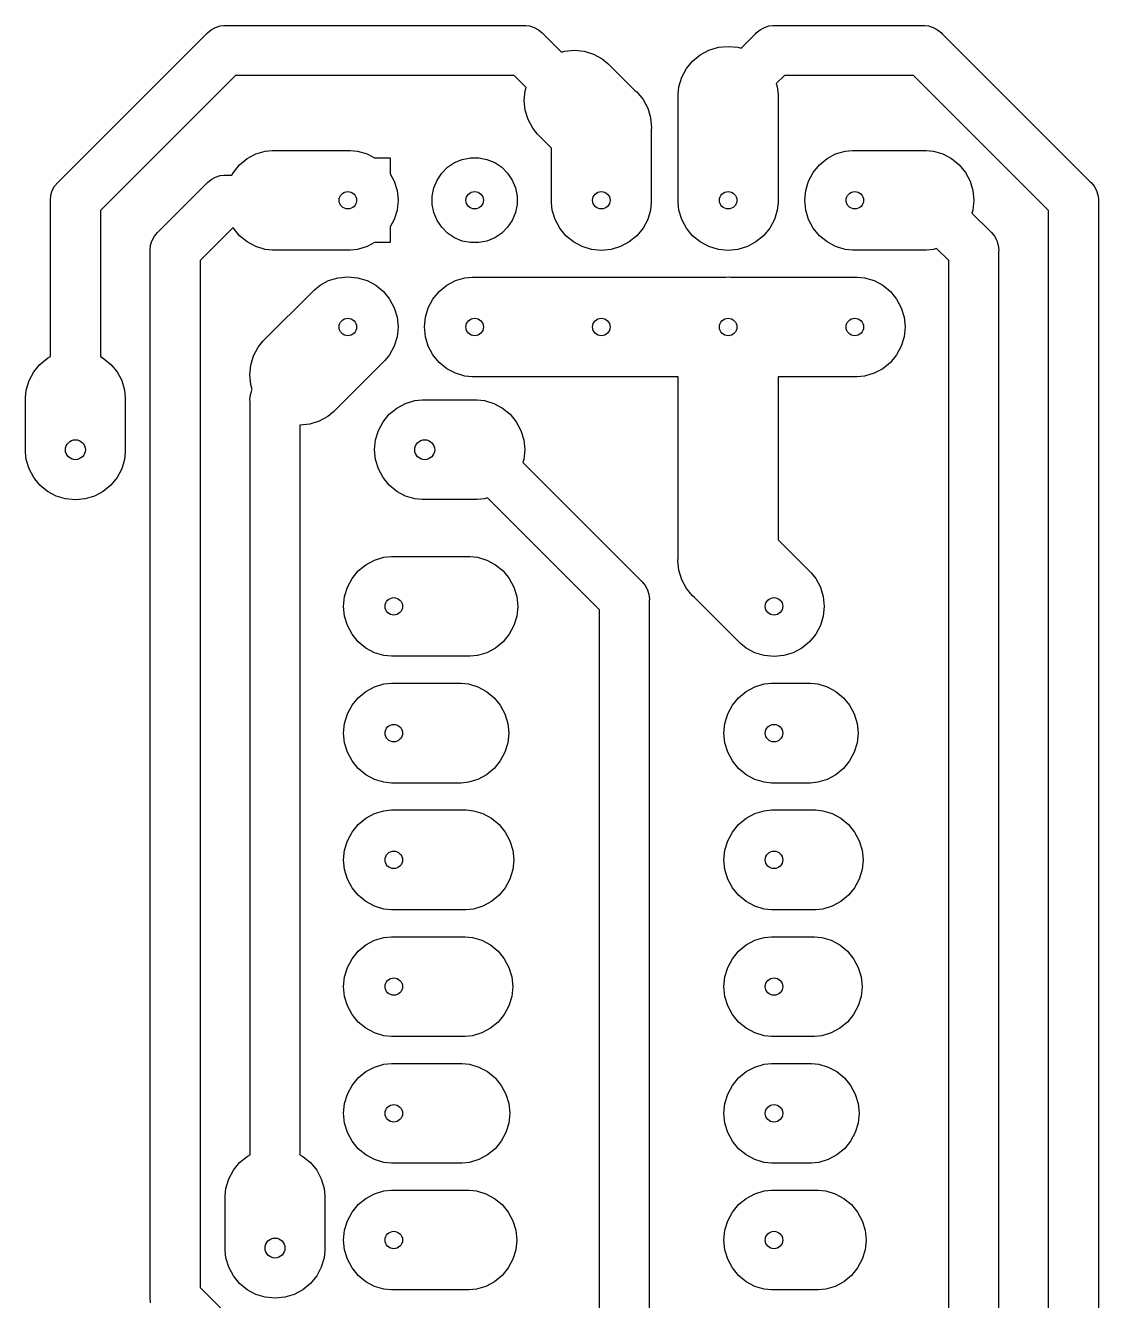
# Model space of a CAD drawing. Extents: x 126 to 147.5, y -120.5 to -80.5.
# Drawn here: x 126 to 147.5, y -106.05 to -80.5 of the extents above; entities that cross this region are included whole.
import ezdxf

# ---------------------------------------------------------------- set-up
doc = ezdxf.new("R2010")
doc.units = 0
doc.layers.add('BLACK', color=7, linetype='CONTINUOUS')

msp = doc.modelspace()

# ---------------------------------------------------------------- linework, layer by layer
at = {"layer": 'BLACK', "linetype": 'CONTINUOUS'}
for p, q in [((126.664, -83.6291), (129.629, -80.6638)), ((129.629, -80.6638), (129.645, -80.6447)), ((129.645, -80.6447), (129.721, -80.5823)), ((129.721, -80.5823), (129.808, -80.5358)), ((129.808, -80.5358), (129.902, -80.5072)), ((129.902, -80.5072), (129.975, -80.5)), ((129.975, -80.5), (130, -80.4976)), ((130, -80.4976), (130.025, -80.5)), ((130.025, -80.5), (135.975, -80.5)), ((135.975, -80.5), (136, -80.4976)), ((136, -80.4976), (136.025, -80.5)), ((136.025, -80.5), (136.098, -80.5072)), ((136.098, -80.5072), (136.192, -80.5358)), ((136.192, -80.5358), (136.279, -80.5823)), ((136.279, -80.5823), (136.355, -80.6447)), ((136.355, -80.6447), (136.371, -80.6638)), ((136.371, -80.6638), (136.741, -81.0336)), ((140.339, -80.9536), (140.629, -80.6638)), ((140.629, -80.6638), (140.645, -80.6447)), ((140.645, -80.6447), (140.721, -80.5823)), ((140.721, -80.5823), (140.808, -80.5358)), ((140.808, -80.5358), (140.902, -80.5072)), ((140.902, -80.5072), (140.975, -80.5)), ((140.975, -80.5), (141, -80.4976)), ((140.975, -80.5), (140.975, -80.5)), ((141, -80.4976), (141.025, -80.5)), ((141.025, -80.5), (143.975, -80.5)), ((143.975, -80.5), (144, -80.4976)), ((144, -80.4976), (144.025, -80.5)), ((144.025, -80.5), (144.098, -80.5072)), ((144.098, -80.5072), (144.192, -80.5358)), ((144.192, -80.5358), (144.279, -80.5823)), ((144.279, -80.5823), (144.355, -80.6447)), ((144.355, -80.6447), (144.371, -80.6638)), ((144.371, -80.6638), (147.336, -83.6291)), ((136.804, -81.0145), (137, -80.9952)), ((137, -80.9952), (137.196, -81.0145)), ((139.522, -81.0845), (139.695, -80.9917)), ((139.695, -80.9917), (139.884, -80.9345)), ((139.884, -80.9345), (140.08, -80.9152)), ((140.08, -80.9152), (140.276, -80.9345)), ((140.276, -80.9345), (140.339, -80.9536)), ((136.741, -81.0336), (136.804, -81.0145)), ((137.196, -81.0145), (137.385, -81.0717)), ((137.385, -81.0717), (137.558, -81.1645)), ((137.558, -81.1645), (137.672, -81.2582)), ((137.672, -81.2582), (138.212, -81.7982)), ((139.245, -81.3617), (139.369, -81.2095)), ((139.369, -81.2095), (139.522, -81.0845)), ((130.207, -81.5), (127.5, -84.2071)), ((135.793, -81.5), (130.207, -81.5)), ((136.034, -81.7408), (135.793, -81.5)), ((139.152, -81.5355), (139.245, -81.3617)), ((141.207, -81.5), (141.046, -81.6608)), ((143.793, -81.5), (141.207, -81.5)), ((146.5, -84.2071), (143.793, -81.5)), ((136.014, -81.804), (136.034, -81.7408)), ((139.08, -81.8709), (139.094, -81.724)), ((139.094, -81.724), (139.152, -81.5355)), ((141.046, -81.6608), (141.066, -81.724)), ((141.066, -81.724), (141.08, -81.8709)), ((135.995, -82), (136.014, -81.804)), ((136.014, -82.196), (135.995, -82)), ((138.212, -81.7982), (138.251, -81.8295)), ((138.251, -81.8295), (138.375, -81.9817)), ((138.375, -81.9817), (138.468, -82.1555)), ((139.08, -84.0491), (139.08, -81.8709)), ((141.08, -81.8709), (141.08, -84.0491)), ((136.072, -82.3845), (136.014, -82.196)), ((138.468, -82.1555), (138.526, -82.344)), ((136.165, -82.5583), (136.072, -82.3845)), ((138.526, -82.344), (138.54, -82.4909)), ((138.54, -82.4909), (138.545, -82.54)), ((136.258, -82.6724), (136.165, -82.5583)), ((136.54, -82.9542), (136.258, -82.6724)), ((138.545, -82.54), (138.54, -82.5891)), ((138.54, -82.5891), (138.54, -84.0491)), ((130.615, -83.0717), (130.804, -83.0145)), ((130.804, -83.0145), (130.951, -83)), ((130.951, -83), (132.509, -83)), ((132.509, -83), (132.656, -83.0145)), ((132.656, -83.0145), (132.845, -83.0717)), ((136.54, -84.0491), (136.54, -82.9542)), ((142.235, -83.0717), (142.424, -83.0145)), ((142.424, -83.0145), (142.571, -83)), ((142.571, -83), (144.049, -83)), ((144.049, -83), (144.196, -83.0145)), ((144.196, -83.0145), (144.385, -83.0717)), ((130.165, -83.4417), (130.289, -83.2895)), ((130.289, -83.2895), (130.442, -83.1645)), ((130.442, -83.1645), (130.615, -83.0717)), ((132.845, -83.0717), (132.991, -83.15)), ((132.991, -83.15), (133.31, -83.15)), ((133.31, -83.15), (133.31, -83.4689)), ((134.458, -83.3398), (134.597, -83.2467)), ((134.597, -83.2467), (134.752, -83.1827)), ((134.752, -83.1827), (134.916, -83.15)), ((134.916, -83.15), (135.084, -83.15)), ((135.084, -83.15), (135.248, -83.1827)), ((135.248, -83.1827), (135.403, -83.2467)), ((135.403, -83.2467), (135.542, -83.3398)), ((141.785, -83.4417), (141.909, -83.2895)), ((141.909, -83.2895), (142.062, -83.1645)), ((142.062, -83.1645), (142.235, -83.0717)), ((144.385, -83.0717), (144.558, -83.1645)), ((144.558, -83.1645), (144.711, -83.2895)), ((144.711, -83.2895), (144.835, -83.4417)), ((129.721, -83.5823), (129.808, -83.5358)), ((129.808, -83.5358), (129.902, -83.5072)), ((129.902, -83.5072), (129.975, -83.5)), ((129.975, -83.5), (130, -83.4976)), ((130, -83.4976), (130.025, -83.5)), ((130.025, -83.5), (130.133, -83.5)), ((130.133, -83.5), (130.165, -83.4417)), ((133.31, -83.4689), (133.388, -83.6155)), ((134.247, -83.5974), (134.34, -83.4582)), ((134.34, -83.4582), (134.458, -83.3398)), ((135.542, -83.3398), (135.66, -83.4582)), ((135.66, -83.4582), (135.753, -83.5974)), ((141.692, -83.6155), (141.785, -83.4417)), ((144.835, -83.4417), (144.928, -83.6155)), ((126.516, -83.8734), (126.536, -83.8077)), ((126.536, -83.8077), (126.582, -83.7209)), ((126.582, -83.7209), (126.645, -83.6447)), ((126.645, -83.6447), (126.664, -83.6291)), ((128.664, -84.6291), (129.629, -83.6638)), ((129.629, -83.6638), (129.645, -83.6447)), ((129.645, -83.6447), (129.721, -83.5823)), ((133.388, -83.6155), (133.446, -83.804)), ((133.446, -83.804), (133.465, -84)), ((134.15, -83.9163), (134.183, -83.7521)), ((134.183, -83.7521), (134.247, -83.5974)), ((135.753, -83.5974), (135.817, -83.7521)), ((135.817, -83.7521), (135.85, -83.9163)), ((141.615, -84), (141.634, -83.804)), ((141.634, -83.804), (141.692, -83.6155)), ((144.928, -83.6155), (144.986, -83.804)), ((144.986, -83.804), (145.005, -84)), ((147.336, -83.6291), (147.355, -83.6447)), ((147.355, -83.6447), (147.418, -83.7209)), ((147.418, -83.7209), (147.464, -83.8077)), ((147.464, -83.8077), (147.491, -83.8953)), ((126.498, -84), (126.507, -83.902)), ((126.5, -84.0246), (126.498, -84)), ((126.5, -87.1334), (126.5, -84.0246)), ((126.507, -83.902), (126.516, -83.8734)), ((133.465, -84), (133.446, -84.196)), ((134.15, -84.0837), (134.15, -83.9163)), ((135.85, -83.9163), (135.85, -84.0837)), ((136.554, -84.196), (136.54, -84.0491)), ((138.54, -84.0491), (138.526, -84.196)), ((139.094, -84.196), (139.08, -84.0491)), ((141.08, -84.0491), (141.066, -84.196)), ((141.634, -84.196), (141.615, -84)), ((145.005, -84), (144.986, -84.196)), ((147.491, -83.8953), (147.493, -83.902)), ((147.493, -83.902), (147.502, -84)), ((147.502, -84), (147.5, -84.0246)), ((147.5, -84.0246), (147.5, -119.975)), ((127.5, -84.2071), (127.5, -87.1334)), ((133.446, -84.196), (133.388, -84.3845)), ((134.183, -84.2479), (134.15, -84.0837)), ((134.247, -84.4026), (134.183, -84.2479)), ((135.817, -84.2479), (135.753, -84.4026)), ((135.85, -84.0837), (135.817, -84.2479)), ((136.612, -84.3845), (136.554, -84.196)), ((138.526, -84.196), (138.468, -84.3845)), ((139.152, -84.3845), (139.094, -84.196)), ((141.066, -84.196), (141.008, -84.3845)), ((141.692, -84.3845), (141.634, -84.196)), ((144.986, -84.196), (144.966, -84.2592)), ((144.966, -84.2592), (145.336, -84.6291)), ((146.5, -119.5), (146.5, -84.2071)), ((130.159, -84.5481), (129.5, -85.2071)), ((130.165, -84.5583), (130.159, -84.5481)), ((130.289, -84.7105), (130.165, -84.5583)), ((133.388, -84.3845), (133.31, -84.5311)), ((133.31, -84.5311), (133.31, -84.85)), ((134.34, -84.5418), (134.247, -84.4026)), ((134.458, -84.6602), (134.34, -84.5418)), ((135.66, -84.5418), (135.542, -84.6602)), ((135.753, -84.4026), (135.66, -84.5418)), ((136.705, -84.5583), (136.612, -84.3845)), ((136.829, -84.7105), (136.705, -84.5583)), ((138.375, -84.5583), (138.251, -84.7105)), ((138.468, -84.3845), (138.375, -84.5583)), ((139.245, -84.5583), (139.152, -84.3845)), ((139.369, -84.7105), (139.245, -84.5583)), ((140.915, -84.5583), (140.791, -84.7105)), ((141.008, -84.3845), (140.915, -84.5583)), ((141.785, -84.5583), (141.692, -84.3845)), ((141.909, -84.7105), (141.785, -84.5583)), ((128.507, -84.902), (128.533, -84.8173)), ((128.533, -84.8173), (128.536, -84.8077)), ((128.536, -84.8077), (128.582, -84.7209)), ((128.582, -84.7209), (128.645, -84.6447)), ((128.645, -84.6447), (128.664, -84.6291)), ((130.442, -84.8355), (130.289, -84.7105)), ((130.615, -84.9283), (130.442, -84.8355)), ((134.597, -84.7533), (134.458, -84.6602)), ((134.752, -84.8173), (134.597, -84.7533)), ((134.916, -84.85), (134.752, -84.8173)), ((135.248, -84.8173), (135.084, -84.85)), ((135.403, -84.7533), (135.248, -84.8173)), ((135.542, -84.6602), (135.403, -84.7533)), ((136.982, -84.8355), (136.829, -84.7105)), ((137.155, -84.9283), (136.982, -84.8355)), ((138.098, -84.8355), (137.925, -84.9283)), ((138.251, -84.7105), (138.098, -84.8355)), ((139.522, -84.8355), (139.369, -84.7105)), ((139.695, -84.9283), (139.522, -84.8355)), ((140.638, -84.8355), (140.465, -84.9283)), ((140.791, -84.7105), (140.638, -84.8355)), ((142.062, -84.8355), (141.909, -84.7105)), ((142.235, -84.9283), (142.062, -84.8355)), ((145.336, -84.6291), (145.355, -84.6447)), ((145.355, -84.6447), (145.418, -84.7209)), ((145.418, -84.7209), (145.464, -84.8077)), ((145.464, -84.8077), (145.473, -84.8355)), ((145.473, -84.8355), (145.493, -84.902)), ((128.498, -85), (128.507, -84.902)), ((128.5, -85.0246), (128.498, -85)), ((128.5, -105.975), (128.5, -85.0246)), ((130.804, -84.9855), (130.615, -84.9283)), ((130.951, -85), (130.804, -84.9855)), ((132.509, -85), (130.951, -85)), ((132.656, -84.9855), (132.509, -85)), ((132.845, -84.9283), (132.656, -84.9855)), ((132.991, -84.85), (132.845, -84.9283)), ((133.31, -84.85), (132.991, -84.85)), ((135.084, -84.85), (134.916, -84.85)), ((137.344, -84.9855), (137.155, -84.9283)), ((137.54, -85.0048), (137.344, -84.9855)), ((137.736, -84.9855), (137.54, -85.0048)), ((137.925, -84.9283), (137.736, -84.9855)), ((139.884, -84.9855), (139.695, -84.9283)), ((140.08, -85.0048), (139.884, -84.9855)), ((140.276, -84.9855), (140.08, -85.0048)), ((140.465, -84.9283), (140.276, -84.9855)), ((142.424, -84.9855), (142.235, -84.9283)), ((142.571, -85), (142.424, -84.9855)), ((144.049, -85), (142.571, -85)), ((144.196, -84.9855), (144.049, -85)), ((144.259, -84.9664), (144.196, -84.9855)), ((144.5, -85.2071), (144.259, -84.9664)), ((145.493, -84.902), (145.502, -85)), ((145.502, -85), (145.5, -85.0246)), ((145.5, -85.0246), (145.5, -117.975)), ((129.5, -85.2071), (129.5, -105.793)), ((144.5, -117.5), (144.5, -85.2071)), ((132.075, -85.6117), (132.264, -85.5545)), ((132.264, -85.5545), (132.46, -85.5352)), ((132.46, -85.5352), (132.656, -85.5545)), ((132.656, -85.5545), (132.845, -85.6117)), ((134.615, -85.6117), (134.804, -85.5545)), ((134.804, -85.5545), (134.951, -85.54)), ((134.951, -85.54), (140.031, -85.54)), ((140.031, -85.54), (140.08, -85.5352)), ((140.08, -85.5352), (140.129, -85.54)), ((140.129, -85.54), (142.669, -85.54)), ((142.669, -85.54), (142.816, -85.5545)), ((142.816, -85.5545), (143.005, -85.6117)), ((130.758, -86.8276), (131.788, -85.7982)), ((131.788, -85.7982), (131.902, -85.7045)), ((131.902, -85.7045), (132.075, -85.6117)), ((132.845, -85.6117), (133.018, -85.7045)), ((133.018, -85.7045), (133.171, -85.8295)), ((133.171, -85.8295), (133.295, -85.9817)), ((134.165, -85.9817), (134.289, -85.8295)), ((134.289, -85.8295), (134.442, -85.7045)), ((134.442, -85.7045), (134.615, -85.6117)), ((143.005, -85.6117), (143.178, -85.7045)), ((143.178, -85.7045), (143.331, -85.8295)), ((143.331, -85.8295), (143.455, -85.9817)), ((133.295, -85.9817), (133.388, -86.1555)), ((134.072, -86.1555), (134.165, -85.9817)), ((143.455, -85.9817), (143.548, -86.1555)), ((133.388, -86.1555), (133.446, -86.344)), ((133.446, -86.344), (133.465, -86.54)), ((133.995, -86.54), (134.014, -86.344)), ((134.014, -86.344), (134.072, -86.1555)), ((143.548, -86.1555), (143.606, -86.344)), ((143.606, -86.344), (143.625, -86.54)), ((133.465, -86.54), (133.446, -86.736)), ((134.014, -86.736), (133.995, -86.54)), ((143.625, -86.54), (143.606, -86.736)), ((130.665, -86.9417), (130.758, -86.8276)), ((133.446, -86.736), (133.388, -86.9245)), ((134.072, -86.9245), (134.014, -86.736)), ((143.606, -86.736), (143.548, -86.9245)), ((126.442, -87.1645), (126.5, -87.1334)), ((127.5, -87.1334), (127.558, -87.1645)), ((130.514, -87.304), (130.572, -87.1155)), ((130.572, -87.1155), (130.665, -86.9417)), ((133.295, -87.0983), (133.202, -87.2124)), ((133.388, -86.9245), (133.295, -87.0983)), ((134.165, -87.0983), (134.072, -86.9245)), ((134.289, -87.2505), (134.165, -87.0983)), ((143.455, -87.0983), (143.331, -87.2505)), ((143.548, -86.9245), (143.455, -87.0983)), ((126.165, -87.4417), (126.289, -87.2895)), ((126.289, -87.2895), (126.442, -87.1645)), ((127.558, -87.1645), (127.711, -87.2895)), ((127.711, -87.2895), (127.835, -87.4417)), ((130.495, -87.5), (130.514, -87.304)), ((133.202, -87.2124), (132.172, -88.2418)), ((134.442, -87.3755), (134.289, -87.2505)), ((134.615, -87.4683), (134.442, -87.3755)), ((143.178, -87.3755), (143.005, -87.4683)), ((143.331, -87.2505), (143.178, -87.3755)), ((126.014, -87.804), (126.072, -87.6155)), ((126.072, -87.6155), (126.165, -87.4417)), ((127.835, -87.4417), (127.928, -87.6155)), ((127.928, -87.6155), (127.986, -87.804)), ((130.514, -87.696), (130.495, -87.5)), ((134.804, -87.5255), (134.615, -87.4683)), ((134.951, -87.54), (134.804, -87.5255)), ((139.08, -87.54), (134.951, -87.54)), ((139.08, -91.1709), (139.08, -87.54)), ((142.669, -87.54), (141.08, -87.54)), ((141.08, -87.54), (141.08, -90.8058)), ((142.816, -87.5255), (142.669, -87.54)), ((143.005, -87.4683), (142.816, -87.5255)), ((126, -87.9509), (126.014, -87.804)), ((127.986, -87.804), (128, -87.9509)), ((130.498, -88), (130.507, -87.902)), ((130.507, -87.902), (130.527, -87.8362)), ((130.544, -87.7928), (130.514, -87.696)), ((130.527, -87.8362), (130.536, -87.8077)), ((130.536, -87.8077), (130.544, -87.7928)), ((126, -89.0491), (126, -87.9509)), ((128, -87.9509), (128, -89.0491)), ((130.5, -88.0246), (130.498, -88)), ((130.5, -103.133), (130.5, -88.0246)), ((133.442, -88.1645), (133.615, -88.0717)), ((133.615, -88.0717), (133.804, -88.0145)), ((133.804, -88.0145), (133.951, -88)), ((133.951, -88), (135.049, -88)), ((135.049, -88), (135.196, -88.0145)), ((135.196, -88.0145), (135.385, -88.0717)), ((135.385, -88.0717), (135.558, -88.1645)), ((132.058, -88.3355), (131.885, -88.4283)), ((132.172, -88.2418), (132.058, -88.3355)), ((133.165, -88.4417), (133.289, -88.2895)), ((133.289, -88.2895), (133.442, -88.1645)), ((135.558, -88.1645), (135.711, -88.2895)), ((135.711, -88.2895), (135.835, -88.4417)), ((131.696, -88.4855), (131.5, -88.5048)), ((131.5, -88.5048), (131.5, -103.133)), ((131.885, -88.4283), (131.696, -88.4855)), ((133.014, -88.804), (133.072, -88.6155)), ((133.072, -88.6155), (133.165, -88.4417)), ((135.835, -88.4417), (135.928, -88.6155)), ((135.928, -88.6155), (135.986, -88.804)), ((132.995, -89), (133.014, -88.804)), ((135.986, -88.804), (136.005, -89)), ((126.014, -89.196), (126, -89.0491)), ((128, -89.0491), (127.986, -89.196)), ((133.014, -89.196), (132.995, -89)), ((136.005, -89), (135.986, -89.196)), ((126.072, -89.3845), (126.014, -89.196)), ((126.165, -89.5583), (126.072, -89.3845)), ((127.928, -89.3845), (127.835, -89.5583)), ((127.986, -89.196), (127.928, -89.3845)), ((133.072, -89.3845), (133.014, -89.196)), ((133.165, -89.5583), (133.072, -89.3845)), ((135.986, -89.196), (135.966, -89.2592)), ((135.966, -89.2592), (136.371, -89.6638)), ((126.289, -89.7105), (126.165, -89.5583)), ((127.835, -89.5583), (127.711, -89.7105)), ((133.289, -89.7105), (133.165, -89.5583)), ((136.371, -89.6638), (136.371, -89.6638)), ((136.371, -89.6638), (138.336, -91.6291)), ((126.442, -89.8355), (126.289, -89.7105)), ((126.615, -89.9283), (126.442, -89.8355)), ((126.804, -89.9855), (126.615, -89.9283)), ((127.385, -89.9283), (127.196, -89.9855)), ((127.558, -89.8355), (127.385, -89.9283)), ((127.711, -89.7105), (127.558, -89.8355)), ((133.442, -89.8355), (133.289, -89.7105)), ((133.615, -89.9283), (133.442, -89.8355)), ((133.804, -89.9855), (133.615, -89.9283)), ((127, -90.0048), (126.804, -89.9855)), ((127.196, -89.9855), (127, -90.0048)), ((133.951, -90), (133.804, -89.9855)), ((135.049, -90), (133.951, -90)), ((135.196, -89.9855), (135.049, -90)), ((135.259, -89.9664), (135.196, -89.9855)), ((135.664, -90.3709), (135.259, -89.9664)), ((137.5, -92.2071), (135.664, -90.3709)), ((135.664, -90.3709), (135.664, -90.3709)), ((141.08, -90.8058), (141.742, -91.4676)), ((132.822, -91.3045), (132.995, -91.2117)), ((132.995, -91.2117), (133.184, -91.1545)), ((133.184, -91.1545), (133.331, -91.14)), ((133.331, -91.14), (134.909, -91.14)), ((134.909, -91.14), (135.056, -91.1545)), ((135.056, -91.1545), (135.245, -91.2117)), ((135.245, -91.2117), (135.418, -91.3045)), ((139.075, -91.22), (139.08, -91.1709)), ((139.094, -91.416), (139.075, -91.22)), ((132.545, -91.5817), (132.669, -91.4295)), ((132.669, -91.4295), (132.822, -91.3045)), ((135.418, -91.3045), (135.571, -91.4295)), ((135.571, -91.4295), (135.695, -91.5817)), ((139.152, -91.6045), (139.094, -91.416)), ((141.742, -91.4676), (141.835, -91.5817)), ((132.452, -91.7555), (132.545, -91.5817)), ((135.695, -91.5817), (135.788, -91.7555)), ((138.336, -91.6291), (138.355, -91.6447)), ((138.355, -91.6447), (138.418, -91.7209)), ((138.418, -91.7209), (138.464, -91.8077)), ((139.245, -91.7783), (139.152, -91.6045)), ((139.152, -91.6045), (139.152, -91.6045)), ((141.835, -91.5817), (141.928, -91.7555)), ((132.375, -92.14), (132.394, -91.944)), ((132.394, -91.944), (132.452, -91.7555)), ((135.788, -91.7555), (135.846, -91.944)), ((135.846, -91.944), (135.865, -92.14)), ((138.464, -91.8077), (138.493, -91.902)), ((138.493, -91.902), (138.497, -91.944)), ((138.497, -91.944), (138.502, -92)), ((139.369, -91.9305), (139.245, -91.7783)), ((139.408, -91.9618), (139.369, -91.9305)), ((140.328, -92.8818), (139.408, -91.9618)), ((141.928, -91.7555), (141.986, -91.944)), ((141.986, -91.944), (142.005, -92.14)), ((132.394, -92.336), (132.375, -92.14)), ((135.865, -92.14), (135.846, -92.336)), ((137.5, -109.975), (137.5, -92.2071)), ((138.502, -92), (138.5, -92.0246)), ((138.5, -92.0246), (138.5, -109.793)), ((142.005, -92.14), (141.986, -92.336)), ((132.452, -92.5245), (132.394, -92.336)), ((135.846, -92.336), (135.788, -92.5245)), ((141.986, -92.336), (141.928, -92.5245)), ((132.545, -92.6983), (132.452, -92.5245)), ((132.669, -92.8505), (132.545, -92.6983)), ((135.695, -92.6983), (135.571, -92.8505)), ((135.788, -92.5245), (135.695, -92.6983)), ((141.835, -92.6983), (141.711, -92.8505)), ((141.928, -92.5245), (141.835, -92.6983)), ((132.822, -92.9755), (132.669, -92.8505)), ((132.995, -93.0683), (132.822, -92.9755)), ((135.418, -92.9755), (135.245, -93.0683)), ((135.571, -92.8505), (135.418, -92.9755)), ((140.442, -92.9755), (140.328, -92.8818)), ((140.615, -93.0683), (140.442, -92.9755)), ((141.558, -92.9755), (141.385, -93.0683)), ((141.711, -92.8505), (141.558, -92.9755)), ((133.184, -93.1255), (132.995, -93.0683)), ((133.331, -93.14), (133.184, -93.1255)), ((134.909, -93.14), (133.331, -93.14)), ((135.056, -93.1255), (134.909, -93.14)), ((135.245, -93.0683), (135.056, -93.1255)), ((140.804, -93.1255), (140.615, -93.0683)), ((141, -93.1448), (140.804, -93.1255)), ((141.196, -93.1255), (141, -93.1448)), ((141.385, -93.0683), (141.196, -93.1255)), ((132.822, -93.8445), (132.995, -93.7517)), ((132.995, -93.7517), (133.184, -93.6945)), ((133.184, -93.6945), (133.331, -93.68)), ((133.331, -93.68), (134.729, -93.68)), ((134.729, -93.68), (134.876, -93.6945)), ((134.876, -93.6945), (135.065, -93.7517)), ((135.065, -93.7517), (135.238, -93.8445)), ((140.442, -93.8445), (140.615, -93.7517)), ((140.615, -93.7517), (140.804, -93.6945)), ((140.804, -93.6945), (140.951, -93.68)), ((140.951, -93.68), (141.729, -93.68)), ((141.729, -93.68), (141.876, -93.6945)), ((141.876, -93.6945), (142.065, -93.7517)), ((142.065, -93.7517), (142.238, -93.8445)), ((132.545, -94.1217), (132.669, -93.9695)), ((132.669, -93.9695), (132.822, -93.8445)), ((135.238, -93.8445), (135.391, -93.9695)), ((135.391, -93.9695), (135.515, -94.1217)), ((140.165, -94.1217), (140.289, -93.9695)), ((140.289, -93.9695), (140.442, -93.8445)), ((142.238, -93.8445), (142.391, -93.9695)), ((142.391, -93.9695), (142.515, -94.1217)), ((132.452, -94.2955), (132.545, -94.1217)), ((135.515, -94.1217), (135.608, -94.2955)), ((140.072, -94.2955), (140.165, -94.1217)), ((142.515, -94.1217), (142.608, -94.2955)), ((132.375, -94.68), (132.394, -94.484)), ((132.394, -94.484), (132.452, -94.2955)), ((135.608, -94.2955), (135.666, -94.484)), ((135.666, -94.484), (135.685, -94.68)), ((139.995, -94.68), (140.014, -94.484)), ((140.014, -94.484), (140.072, -94.2955)), ((142.608, -94.2955), (142.666, -94.484)), ((142.666, -94.484), (142.685, -94.68)), ((132.394, -94.876), (132.375, -94.68)), ((135.685, -94.68), (135.666, -94.876)), ((140.014, -94.876), (139.995, -94.68)), ((142.685, -94.68), (142.666, -94.876)), ((132.452, -95.0645), (132.394, -94.876)), ((135.666, -94.876), (135.608, -95.0645)), ((140.072, -95.0645), (140.014, -94.876)), ((142.666, -94.876), (142.608, -95.0645)), ((132.545, -95.2383), (132.452, -95.0645)), ((132.669, -95.3905), (132.545, -95.2383)), ((135.515, -95.2383), (135.391, -95.3905)), ((135.608, -95.0645), (135.515, -95.2383)), ((140.165, -95.2383), (140.072, -95.0645)), ((140.289, -95.3905), (140.165, -95.2383)), ((142.515, -95.2383), (142.391, -95.3905)), ((142.608, -95.0645), (142.515, -95.2383)), ((132.822, -95.5155), (132.669, -95.3905)), ((132.995, -95.6083), (132.822, -95.5155)), ((135.238, -95.5155), (135.065, -95.6083)), ((135.391, -95.3905), (135.238, -95.5155)), ((140.442, -95.5155), (140.289, -95.3905)), ((140.615, -95.6083), (140.442, -95.5155)), ((142.238, -95.5155), (142.065, -95.6083)), ((142.391, -95.3905), (142.238, -95.5155)), ((133.184, -95.6655), (132.995, -95.6083)), ((133.331, -95.68), (133.184, -95.6655)), ((134.729, -95.68), (133.331, -95.68)), ((134.876, -95.6655), (134.729, -95.68)), ((135.065, -95.6083), (134.876, -95.6655)), ((140.804, -95.6655), (140.615, -95.6083)), ((140.951, -95.68), (140.804, -95.6655)), ((141.729, -95.68), (140.951, -95.68)), ((141.876, -95.6655), (141.729, -95.68)), ((142.065, -95.6083), (141.876, -95.6655)), ((132.822, -96.3845), (132.995, -96.2917)), ((132.995, -96.2917), (133.184, -96.2345)), ((133.184, -96.2345), (133.331, -96.22)), ((133.331, -96.22), (134.829, -96.22)), ((134.829, -96.22), (134.976, -96.2345)), ((134.976, -96.2345), (135.165, -96.2917)), ((135.165, -96.2917), (135.338, -96.3845)), ((140.442, -96.3845), (140.615, -96.2917)), ((140.615, -96.2917), (140.804, -96.2345)), ((140.804, -96.2345), (140.951, -96.22)), ((140.951, -96.22), (141.829, -96.22)), ((141.829, -96.22), (141.976, -96.2345)), ((141.976, -96.2345), (142.165, -96.2917)), ((142.165, -96.2917), (142.338, -96.3845)), ((132.545, -96.6617), (132.669, -96.5095)), ((132.669, -96.5095), (132.822, -96.3845)), ((135.338, -96.3845), (135.491, -96.5095)), ((135.491, -96.5095), (135.615, -96.6617)), ((140.165, -96.6617), (140.289, -96.5095)), ((140.289, -96.5095), (140.442, -96.3845)), ((142.338, -96.3845), (142.491, -96.5095)), ((142.491, -96.5095), (142.615, -96.6617)), ((132.394, -97.024), (132.452, -96.8355)), ((132.452, -96.8355), (132.545, -96.6617)), ((135.615, -96.6617), (135.708, -96.8355)), ((135.708, -96.8355), (135.766, -97.024)), ((140.014, -97.024), (140.072, -96.8355)), ((140.072, -96.8355), (140.165, -96.6617)), ((142.615, -96.6617), (142.708, -96.8355)), ((142.708, -96.8355), (142.766, -97.024)), ((132.375, -97.22), (132.394, -97.024)), ((135.766, -97.024), (135.785, -97.22)), ((139.995, -97.22), (140.014, -97.024)), ((142.766, -97.024), (142.785, -97.22)), ((132.394, -97.416), (132.375, -97.22)), ((135.785, -97.22), (135.766, -97.416)), ((140.014, -97.416), (139.995, -97.22)), ((142.785, -97.22), (142.766, -97.416)), ((132.452, -97.6045), (132.394, -97.416)), ((132.545, -97.7783), (132.452, -97.6045)), ((135.708, -97.6045), (135.615, -97.7783)), ((135.766, -97.416), (135.708, -97.6045)), ((140.072, -97.6045), (140.014, -97.416)), ((140.165, -97.7783), (140.072, -97.6045)), ((142.708, -97.6045), (142.615, -97.7783)), ((142.766, -97.416), (142.708, -97.6045)), ((132.669, -97.9305), (132.545, -97.7783)), ((135.615, -97.7783), (135.491, -97.9305)), ((140.289, -97.9305), (140.165, -97.7783)), ((142.615, -97.7783), (142.491, -97.9305)), ((132.822, -98.0555), (132.669, -97.9305)), ((132.995, -98.1483), (132.822, -98.0555)), ((135.338, -98.0555), (135.165, -98.1483)), ((135.491, -97.9305), (135.338, -98.0555)), ((140.442, -98.0555), (140.289, -97.9305)), ((140.615, -98.1483), (140.442, -98.0555)), ((142.338, -98.0555), (142.165, -98.1483)), ((142.491, -97.9305), (142.338, -98.0555)), ((133.184, -98.2055), (132.995, -98.1483)), ((133.331, -98.22), (133.184, -98.2055)), ((134.829, -98.22), (133.331, -98.22)), ((134.976, -98.2055), (134.829, -98.22)), ((135.165, -98.1483), (134.976, -98.2055)), ((140.804, -98.2055), (140.615, -98.1483)), ((140.951, -98.22), (140.804, -98.2055)), ((141.829, -98.22), (140.951, -98.22)), ((141.976, -98.2055), (141.829, -98.22)), ((142.165, -98.1483), (141.976, -98.2055)), ((132.822, -98.9245), (132.995, -98.8317)), ((132.995, -98.8317), (133.184, -98.7745)), ((133.184, -98.7745), (133.331, -98.76)), ((133.331, -98.76), (134.809, -98.76)), ((134.809, -98.76), (134.956, -98.7745)), ((134.956, -98.7745), (135.145, -98.8317)), ((135.145, -98.8317), (135.318, -98.9245)), ((140.442, -98.9245), (140.615, -98.8317)), ((140.615, -98.8317), (140.804, -98.7745)), ((140.804, -98.7745), (140.951, -98.76)), ((140.951, -98.76), (141.809, -98.76)), ((141.809, -98.76), (141.956, -98.7745)), ((141.956, -98.7745), (142.145, -98.8317)), ((142.145, -98.8317), (142.318, -98.9245)), ((132.545, -99.2017), (132.669, -99.0495)), ((132.669, -99.0495), (132.822, -98.9245)), ((135.318, -98.9245), (135.471, -99.0495)), ((135.471, -99.0495), (135.595, -99.2017)), ((140.165, -99.2017), (140.289, -99.0495)), ((140.289, -99.0495), (140.442, -98.9245)), ((142.318, -98.9245), (142.471, -99.0495)), ((142.471, -99.0495), (142.595, -99.2017)), ((132.394, -99.564), (132.452, -99.3755)), ((132.452, -99.3755), (132.545, -99.2017)), ((135.595, -99.2017), (135.688, -99.3755)), ((135.688, -99.3755), (135.746, -99.564)), ((140.014, -99.564), (140.072, -99.3755)), ((140.072, -99.3755), (140.165, -99.2017)), ((142.595, -99.2017), (142.688, -99.3755)), ((142.688, -99.3755), (142.746, -99.564)), ((132.375, -99.76), (132.394, -99.564)), ((135.746, -99.564), (135.765, -99.76)), ((139.995, -99.76), (140.014, -99.564)), ((142.746, -99.564), (142.765, -99.76)), ((132.394, -99.956), (132.375, -99.76)), ((135.765, -99.76), (135.746, -99.956)), ((140.014, -99.956), (139.995, -99.76)), ((142.765, -99.76), (142.746, -99.956)), ((132.452, -100.145), (132.394, -99.956)), ((132.545, -100.318), (132.452, -100.145)), ((135.688, -100.145), (135.595, -100.318)), ((135.746, -99.956), (135.688, -100.145)), ((140.072, -100.145), (140.014, -99.956)), ((140.165, -100.318), (140.072, -100.145)), ((142.688, -100.145), (142.595, -100.318)), ((142.746, -99.956), (142.688, -100.145)), ((132.669, -100.471), (132.545, -100.318)), ((135.595, -100.318), (135.471, -100.471)), ((140.289, -100.471), (140.165, -100.318)), ((142.595, -100.318), (142.471, -100.471)), ((132.822, -100.595), (132.669, -100.471)), ((132.995, -100.688), (132.822, -100.595)), ((135.318, -100.595), (135.145, -100.688)), ((135.471, -100.471), (135.318, -100.595)), ((140.442, -100.595), (140.289, -100.471)), ((140.615, -100.688), (140.442, -100.595)), ((142.318, -100.595), (142.145, -100.688)), ((142.471, -100.471), (142.318, -100.595)), ((133.184, -100.746), (132.995, -100.688)), ((133.331, -100.76), (133.184, -100.746)), ((134.809, -100.76), (133.331, -100.76)), ((134.956, -100.746), (134.809, -100.76)), ((135.145, -100.688), (134.956, -100.746)), ((140.804, -100.746), (140.615, -100.688)), ((140.951, -100.76), (140.804, -100.746)), ((141.809, -100.76), (140.951, -100.76)), ((141.956, -100.746), (141.809, -100.76)), ((142.145, -100.688), (141.956, -100.746)), ((132.822, -101.465), (132.995, -101.372)), ((132.995, -101.372), (133.184, -101.314)), ((133.184, -101.314), (133.331, -101.3)), ((133.331, -101.3), (134.749, -101.3)), ((134.749, -101.3), (134.896, -101.314)), ((134.896, -101.314), (135.085, -101.372)), ((135.085, -101.372), (135.258, -101.465)), ((140.442, -101.465), (140.615, -101.372)), ((140.615, -101.372), (140.804, -101.314)), ((140.804, -101.314), (140.951, -101.3)), ((140.951, -101.3), (141.749, -101.3)), ((141.749, -101.3), (141.896, -101.314)), ((141.896, -101.314), (142.085, -101.372)), ((142.085, -101.372), (142.258, -101.465)), ((132.545, -101.742), (132.669, -101.589)), ((132.669, -101.589), (132.822, -101.465)), ((135.258, -101.465), (135.411, -101.589)), ((135.411, -101.589), (135.535, -101.742)), ((140.165, -101.742), (140.289, -101.589)), ((140.289, -101.589), (140.442, -101.465)), ((142.258, -101.465), (142.411, -101.589)), ((142.411, -101.589), (142.535, -101.742)), ((132.394, -102.104), (132.452, -101.915)), ((132.452, -101.915), (132.545, -101.742)), ((135.535, -101.742), (135.628, -101.915)), ((135.628, -101.915), (135.686, -102.104)), ((140.014, -102.104), (140.072, -101.915)), ((140.072, -101.915), (140.165, -101.742)), ((142.535, -101.742), (142.628, -101.915)), ((142.628, -101.915), (142.686, -102.104)), ((132.375, -102.3), (132.394, -102.104)), ((135.686, -102.104), (135.705, -102.3)), ((139.995, -102.3), (140.014, -102.104)), ((142.686, -102.104), (142.705, -102.3)), ((132.394, -102.496), (132.375, -102.3)), ((135.705, -102.3), (135.686, -102.496)), ((140.014, -102.496), (139.995, -102.3)), ((142.705, -102.3), (142.686, -102.496)), ((132.452, -102.685), (132.394, -102.496)), ((132.545, -102.858), (132.452, -102.685)), ((135.628, -102.685), (135.535, -102.858)), ((135.686, -102.496), (135.628, -102.685)), ((140.072, -102.685), (140.014, -102.496)), ((140.165, -102.858), (140.072, -102.685)), ((142.628, -102.685), (142.535, -102.858)), ((142.686, -102.496), (142.628, -102.685)), ((132.669, -103.011), (132.545, -102.858)), ((135.535, -102.858), (135.411, -103.011)), ((140.289, -103.011), (140.165, -102.858)), ((142.535, -102.858), (142.411, -103.011)), ((130.289, -103.289), (130.442, -103.165)), ((130.442, -103.165), (130.5, -103.133)), ((131.5, -103.133), (131.558, -103.165)), ((131.558, -103.165), (131.711, -103.289)), ((132.822, -103.135), (132.669, -103.011)), ((132.995, -103.228), (132.822, -103.135)), ((133.184, -103.286), (132.995, -103.228)), ((135.085, -103.228), (134.896, -103.286)), ((135.258, -103.135), (135.085, -103.228)), ((135.411, -103.011), (135.258, -103.135)), ((140.442, -103.135), (140.289, -103.011)), ((140.615, -103.228), (140.442, -103.135)), ((140.804, -103.286), (140.615, -103.228)), ((142.085, -103.228), (141.896, -103.286)), ((142.258, -103.135), (142.085, -103.228)), ((142.411, -103.011), (142.258, -103.135)), ((130.072, -103.615), (130.165, -103.442)), ((130.165, -103.442), (130.289, -103.289)), ((131.711, -103.289), (131.835, -103.442)), ((131.835, -103.442), (131.928, -103.615)), ((133.331, -103.3), (133.184, -103.286)), ((134.749, -103.3), (133.331, -103.3)), ((134.896, -103.286), (134.749, -103.3)), ((140.951, -103.3), (140.804, -103.286)), ((141.749, -103.3), (140.951, -103.3)), ((141.896, -103.286), (141.749, -103.3)), ((130.014, -103.804), (130.072, -103.615)), ((131.928, -103.615), (131.986, -103.804)), ((130, -103.951), (130.014, -103.804)), ((130, -105.049), (130, -103.951)), ((131.986, -103.804), (132, -103.951)), ((132, -103.951), (132, -105.049)), ((132.822, -104.005), (132.995, -103.912)), ((132.995, -103.912), (133.184, -103.854)), ((133.184, -103.854), (133.331, -103.84)), ((133.331, -103.84), (134.889, -103.84)), ((134.889, -103.84), (135.036, -103.854)), ((135.036, -103.854), (135.225, -103.912)), ((135.225, -103.912), (135.398, -104.005)), ((140.442, -104.005), (140.615, -103.912)), ((140.615, -103.912), (140.804, -103.854)), ((140.804, -103.854), (140.951, -103.84)), ((140.951, -103.84), (141.889, -103.84)), ((141.889, -103.84), (142.036, -103.854)), ((142.036, -103.854), (142.225, -103.912)), ((142.225, -103.912), (142.398, -104.005)), ((132.545, -104.282), (132.669, -104.129)), ((132.669, -104.129), (132.822, -104.005)), ((135.398, -104.005), (135.551, -104.129)), ((135.551, -104.129), (135.675, -104.282)), ((140.165, -104.282), (140.289, -104.129)), ((140.289, -104.129), (140.442, -104.005)), ((142.398, -104.005), (142.551, -104.129)), ((142.551, -104.129), (142.675, -104.282)), ((132.394, -104.644), (132.452, -104.455)), ((132.452, -104.455), (132.545, -104.282)), ((135.675, -104.282), (135.768, -104.455)), ((135.768, -104.455), (135.826, -104.644)), ((140.014, -104.644), (140.072, -104.455)), ((140.072, -104.455), (140.165, -104.282)), ((142.675, -104.282), (142.768, -104.455)), ((142.768, -104.455), (142.826, -104.644)), ((132.375, -104.84), (132.394, -104.644)), ((135.826, -104.644), (135.845, -104.84)), ((139.995, -104.84), (140.014, -104.644)), ((142.826, -104.644), (142.845, -104.84)), ((132.394, -105.036), (132.375, -104.84)), ((135.845, -104.84), (135.826, -105.036)), ((140.014, -105.036), (139.995, -104.84)), ((142.845, -104.84), (142.826, -105.036)), ((130.014, -105.196), (130, -105.049)), ((130.072, -105.385), (130.014, -105.196)), ((131.986, -105.196), (131.928, -105.385)), ((132, -105.049), (131.986, -105.196)), ((132.452, -105.225), (132.394, -105.036)), ((132.545, -105.398), (132.452, -105.225)), ((135.768, -105.225), (135.675, -105.398)), ((135.826, -105.036), (135.768, -105.225)), ((140.072, -105.225), (140.014, -105.036)), ((140.165, -105.398), (140.072, -105.225)), ((142.768, -105.225), (142.675, -105.398)), ((142.826, -105.036), (142.768, -105.225)), ((130.165, -105.558), (130.072, -105.385)), ((131.928, -105.385), (131.835, -105.558)), ((132.669, -105.551), (132.545, -105.398)), ((135.675, -105.398), (135.551, -105.551)), ((140.289, -105.551), (140.165, -105.398)), ((142.675, -105.398), (142.551, -105.551)), ((129.5, -105.793), (130.587, -106.88)), ((130.289, -105.711), (130.165, -105.558)), ((130.442, -105.835), (130.289, -105.711)), ((131.711, -105.711), (131.558, -105.835)), ((131.835, -105.558), (131.711, -105.711)), ((132.822, -105.675), (132.669, -105.551)), ((132.995, -105.768), (132.822, -105.675)), ((133.184, -105.826), (132.995, -105.768)), ((135.225, -105.768), (135.036, -105.826)), ((135.398, -105.675), (135.225, -105.768)), ((135.551, -105.551), (135.398, -105.675)), ((140.442, -105.675), (140.289, -105.551)), ((140.615, -105.768), (140.442, -105.675)), ((140.804, -105.826), (140.615, -105.768)), ((142.225, -105.768), (142.036, -105.826)), ((142.398, -105.675), (142.225, -105.768)), ((142.551, -105.551), (142.398, -105.675)), ((128.498, -106), (128.5, -105.975)), ((128.507, -106.098), (128.498, -106)), ((130.615, -105.928), (130.442, -105.835)), ((130.804, -105.986), (130.615, -105.928)), ((131, -106.005), (130.804, -105.986)), ((131.196, -105.986), (131, -106.005)), ((131.385, -105.928), (131.196, -105.986)), ((131.558, -105.835), (131.385, -105.928)), ((133.331, -105.84), (133.184, -105.826)), ((134.889, -105.84), (133.331, -105.84)), ((135.036, -105.826), (134.889, -105.84)), ((140.951, -105.84), (140.804, -105.826)), ((141.889, -105.84), (140.951, -105.84)), ((142.036, -105.826), (141.889, -105.84))]:
    msp.add_line(p, q, dxfattribs=at)
at = {"layer": 'BLACK'}
for centre, radius in [((132.46, -84), 0.175), ((135, -84), 0.175), ((137.54, -84), 0.175), ((140.08, -84), 0.175), ((142.62, -84), 0.175), ((132.46, -86.54), 0.175), ((135, -86.54), 0.175), ((137.54, -86.54), 0.175), ((140.08, -86.54), 0.175), ((142.62, -86.54), 0.175), ((127, -89), 0.2), ((134, -89), 0.2), ((133.38, -92.14), 0.175), ((141, -92.14), 0.175), ((133.38, -94.68), 0.175), ((141, -94.68), 0.175), ((133.38, -97.22), 0.175), ((141, -97.22), 0.175), ((133.38, -99.76), 0.175), ((141, -99.76), 0.175), ((133.38, -102.3), 0.175), ((141, -102.3), 0.175), ((133.38, -104.84), 0.175), ((141, -104.84), 0.175), ((131, -105), 0.2)]:
    msp.add_circle(centre, radius, dxfattribs=at)

doc.saveas('drawing.dxf')
